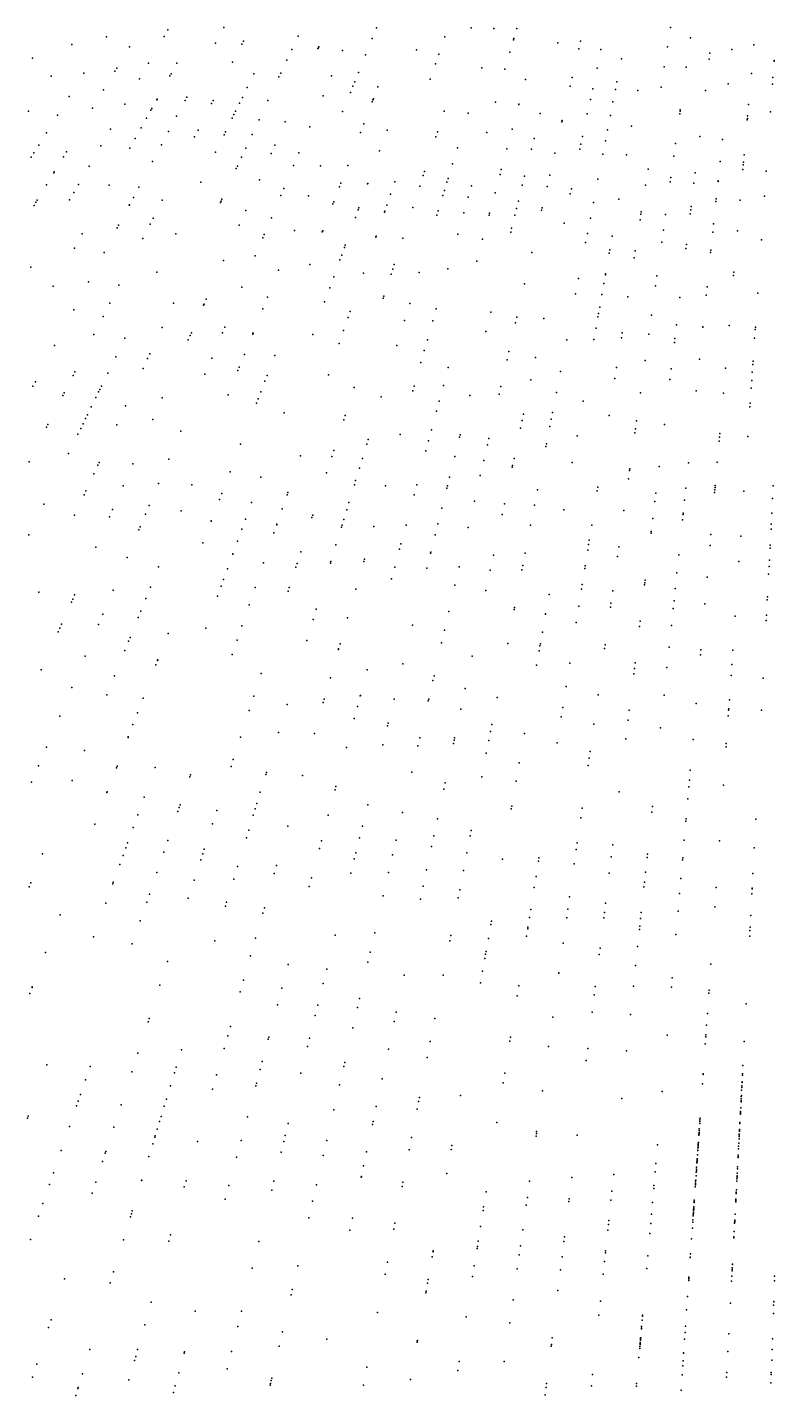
# Model space of a CAD drawing. Header units: metres. Extents: x -4327 to 4266, y -3886 to 3992.
# Drawn here: x -297.5 to -30.5, y -916.6 to -427.5 of the extents above; entities that cross this region are included whole.
import ezdxf

# ---------------------------------------------------------------- set-up
doc = ezdxf.new("R2010")
doc.units = ezdxf.units.M

msp = doc.modelspace()

# ---------------------------------------------------------------- linework, layer by layer
for p in [(-247.3, -428.33, 2482.97), (-227.34, -427.57, 2480.42), (-172.78, -427.65, 2484.81), (-138.96, -427.69, 2490.73), (-130.83, -427.92, 2478.43), (-122.69, -427.88, 2480.88), (-67.71, -427.5, 2490.42), (-281.61, -433.65, 2462.3), (-269.24, -430.87, 2473.1), (-261.07, -434.5, 2460.58), (-248.68, -430.72, 2482.67), (-230.34, -433.2, 2491.4), (-220.87, -433.49, 2484.82), (-220.31, -432.38, 2471.31), (-200.79, -430.59, 2483.97), (-193.7, -435.06, 2489.86), (-193.64, -434.93, 2489.13), (-193.43, -434.46, 2486.43), (-174.31, -431.43, 2476.67), (-148.37, -430.89, 2485.31), (-123.87, -431.98, 2489.01), (-123.71, -431.44, 2478.18), (-107.98, -433.07, 2495.4), (-100.47, -435.18, 2489.25), (-99.84, -432.45, 2497.12), (-68.81, -434.44, 2459.22), (-60.6, -431.2, 2481.33), (-37.95, -433.78, 2481.33), (-295.74, -438.46, 2484.84), (-224.18, -439.98, 2471.91), (-204.81, -439.21, 2489.52), (-203.06, -435.46, 2482.68), (-184.98, -435.78, 2475.13), (-176.7, -437.35, 2480.8), (-158.51, -435.51, 2489.22), (-150.52, -437.14, 2490.7), (-125.14, -436.42, 2483.59), (-92.56, -435.45, 2496.87), (-85.28, -438.75, 2483.35), (-53.88, -438.86, 2495.63), (-53.62, -436.69, 2483.33), (-45.77, -435.43, 2487.01), (-30.74, -439.63, 2495.38), (-30.72, -439.33, 2493.66), (-288.98, -444.99, 2479.62), (-277.33, -443.83, 2485.5), (-266.3, -443.2, 2468.94), (-265.61, -442.05, 2469.22), (-254.2, -440.28, 2461.04), (-246.56, -444.81, 2475.55), (-246.18, -444.12, 2478.52), (-244.07, -440.31, 2477.88), (-216.61, -444.11, 2466.49), (-206.98, -443.87, 2479.85), (-188.81, -444.82, 2482.4), (-179.25, -443.66, 2479.75), (-151.7, -440.56, 2487.49), (-135.12, -441.96, 2497.35), (-126.88, -442.47, 2472.26), (-93.96, -442.06, 2479.91), (-69.94, -441.56, 2491.71), (-62.07, -441.67, 2485.81), (-38.84, -443.96, 2483.84), (-270.32, -449.89, 2485.95), (-257.42, -445.87, 2478.59), (-218.97, -448.96, 2479.43), (-207.62, -445.23, 2487.45), (-181.21, -448.5, 2477.72), (-180.57, -446.92, 2483.4), (-172.27, -448.79, 2483.91), (-153.57, -446, 2488.18), (-119.53, -446.09, 2488), (-103.54, -448.49, 2487.27), (-102.83, -445.41, 2462.68), (-95.53, -449.44, 2467.84), (-87.42, -449.74, 2490.97), (-86.88, -446.94, 2490.73), (-71.09, -448.82, 2478.18), (-47.06, -447.72, 2493.44), (-31.32, -447.86, 2494.42), (-31.15, -445.46, 2496.63), (-282.56, -452.19, 2491.84), (-251.32, -453.39, 2475.3), (-251.2, -453.17, 2487.61), (-241.18, -453.59, 2473.21), (-240.59, -452.49, 2473.98), (-231.71, -454.75, 2477.47), (-231.16, -453.69, 2478.49), (-221.71, -454.58, 2489.39), (-220.71, -452.52, 2478.12), (-211.56, -453.7, 2484.82), (-191.86, -451.98, 2486.23), (-182.11, -450.73, 2482.86), (-174.34, -454.18, 2456.29), (-174.03, -453.35, 2465.89), (-173.9, -453.03, 2485.57), (-130.24, -454.19, 2484.98), (-96.35, -453.28, 2488.98), (-88.27, -454.13, 2484.8), (-79.35, -450.04, 2484.57), (-55.27, -450.12, 2465.64), (-297.09, -457.48, 2502.49), (-286.71, -458.83, 2488.62), (-274.21, -456.37, 2501.47), (-262.67, -454.96, 2474.86), (-253.37, -457.09, 2488.72), (-253.07, -456.55, 2485.78), (-244.21, -459.29, 2483.87), (-223.72, -458.68, 2477.23), (-223.1, -457.43, 2484.15), (-184.88, -457.6, 2491.84), (-148.64, -457.46, 2485.38), (-140.07, -458.14, 2482.7), (-121.92, -455.02, 2462.85), (-121.92, -455.03, 2492.37), (-121.9, -454.95, 2484.5), (-114.26, -458.27, 2484), (-97.45, -458.47, 2479.84), (-89.22, -458.98, 2488.71), (-64.43, -458.46, 2456.76), (-64.3, -457.51, 2488.98), (-64.22, -456.93, 2493.41), (-40.16, -459.08, 2497.85), (-39.82, -455.09, 2468.59), (-32, -457.68, 2456.78), (-267.86, -463.94, 2490.28), (-256.88, -463.43, 2489.49), (-254.97, -459.97, 2484.19), (-247.07, -464.67, 2485.9), (-236.54, -464.23, 2494.67), (-224.36, -460, 2484.33), (-214.74, -460.51, 2452.93), (-205.39, -461.32, 2478.58), (-196.54, -463.01, 2489.7), (-177.33, -461.96, 2477.06), (-168.98, -464.26, 2480.27), (-124.3, -463.9, 2488.84), (-106.51, -461.33, 2497.52), (-106.39, -460.84, 2487.44), (-90.22, -464.13, 2486.7), (-81.6, -462.78, 2486.23), (-40.29, -460.51, 2482.83), (-40.26, -460.13, 2465.86), (-290.67, -465.16, 2496.71), (-258.98, -467.22, 2503.13), (-249.64, -469.5, 2491.64), (-237.77, -466.66, 2494.1), (-227.25, -465.92, 2475.3), (-226.71, -464.82, 2482.96), (-217.22, -465.82, 2474.43), (-178.51, -465.03, 2479.46), (-151.61, -466.6, 2470), (-151.02, -464.81, 2496.1), (-133.35, -465.04, 2492.48), (-116.48, -467.19, 2495.22), (-99.75, -469.3, 2486.38), (-99.17, -466.56, 2493.79), (-90.98, -468.03, 2485.43), (-65.91, -468.96, 2490.63), (-57.29, -466.56, 2479.59), (-49.15, -467.62, 2451.06), (-296.11, -473.88, 2485.2), (-295.2, -472.41, 2496.61), (-293.44, -469.6, 2488.13), (-284.66, -473.76, 2477.09), (-283.58, -471.95, 2486.78), (-271.25, -469.81, 2501.86), (-260.89, -470.66, 2501.52), (-230.25, -472.08, 2481.01), (-221, -473.94, 2483.54), (-219.48, -470.67, 2473.06), (-210.39, -472.55, 2483.45), (-209.07, -469.59, 2474.68), (-200.5, -472.34, 2463.63), (-171.65, -471.6, 2484.06), (-143.86, -470.54, 2491.38), (-126.18, -470.91, 2489.97), (-117.43, -470.99, 2479.18), (-109.08, -472.46, 2469.34), (-100.13, -471.09, 2459.79), (-91.9, -472.81, 2452.91), (-83.42, -473.07, 2460.55), (-66.55, -473.54, 2470.9), (-41.39, -473.06, 2497.51), (-287.91, -479.17, 2492.58), (-275.49, -477.15, 2475.68), (-252.78, -475.41, 2476.65), (-222.88, -477.96, 2477.75), (-222.5, -477.16, 2480.24), (-202.43, -476.91, 2467.19), (-192.74, -477.05, 2470.24), (-183.05, -476.86, 2479.43), (-155.64, -479.02, 2479.1), (-145.61, -476.26, 2478.97), (-128.17, -478.35, 2458.11), (-75.73, -478.15, 2472.55), (-49.97, -475.41, 2477.3), (-41.85, -478.29, 2488.1), (-41.7, -476.62, 2494.02), (-41.62, -475.72, 2481.98), (-33.49, -478.9, 2487.85), (-290.71, -483.83, 2478.8), (-288.08, -479.45, 2494.05), (-279.23, -483.65, 2490.14), (-268.24, -483.92, 2473.37), (-235.51, -482.87, 2497.37), (-214.61, -482.01, 2478.97), (-185.47, -483.17, 2478.03), (-175.96, -483.45, 2463.35), (-175.93, -483.36, 2476.39), (-166.2, -482.67, 2477.96), (-166.19, -482.66, 2457.54), (-156.12, -480.48, 2493.59), (-147.61, -482.82, 2478.09), (-147.22, -481.52, 2478.37), (-138.82, -484.12, 2478.86), (-128.64, -480.08, 2480.96), (-120.67, -483.96, 2475.76), (-119.86, -480.72, 2494.27), (-110.89, -480.32, 2481.77), (-93.64, -481.76, 2485), (-76.64, -483.87, 2480.59), (-67.84, -482.68, 2460.94), (-67.62, -481.16, 2481.63), (-59.33, -483.22, 2486.54), (-58.88, -479.5, 2474.53), (-50.73, -482.64, 2457.29), (-50.69, -482.33, 2469.83), (-280.88, -486.51, 2485.81), (-259.66, -488.36, 2511.06), (-257.67, -484.6, 2491.77), (-227.98, -488.9, 2494.34), (-206.95, -487.55, 2475.22), (-205.92, -485.11, 2482.68), (-197.07, -487.76, 2484.93), (-185.99, -484.53, 2491.77), (-167.73, -487.13, 2480.31), (-157.35, -484.26, 2478.49), (-149.09, -487.66, 2489.05), (-148.53, -485.81, 2465.97), (-140, -488.24, 2465.48), (-130.4, -486.65, 2486.73), (-111.83, -484.37, 2481.45), (-103.53, -487.06, 2485.61), (-103.13, -485.21, 2483.19), (-86.21, -488.9, 2485.15), (-51.37, -488.76, 2495.57), (-34.12, -487.89, 2455.26), (-295.11, -491.15, 2491.2), (-294.44, -490.03, 2491.76), (-293.97, -489.25, 2494.02), (-282.43, -489.19, 2486.91), (-261.13, -491.12, 2480.14), (-261.04, -490.94, 2498.38), (-249.33, -489.33, 2480.43), (-228.55, -490.13, 2494.04), (-228.33, -489.66, 2498.25), (-219.47, -492.94, 2468.97), (-188.32, -490.59, 2475.59), (-188.06, -489.91, 2478.81), (-179.32, -492.68, 2476.61), (-179.07, -492, 2479.83), (-169.93, -493.52, 2478.89), (-169.82, -493.18, 2477.18), (-169.1, -491.11, 2480.2), (-159.81, -491.85, 2462.79), (-150.77, -493.14, 2489.4), (-150.75, -493.09, 2489.16), (-141.6, -493.81, 2486.74), (-132.36, -493.96, 2475.48), (-122.72, -492.21, 2476.07), (-122.08, -489.64, 2476.87), (-113.78, -492.83, 2455.19), (-113.58, -491.96, 2492.12), (-95.27, -490.13, 2485.34), (-78.15, -493.42, 2479.68), (-60.5, -492.72, 2478.02), (-60.35, -491.54, 2486.16), (-51.47, -489.75, 2472.18), (-42.8, -489.24, 2493.85), (-264.92, -498.25, 2497.03), (-253.68, -497.88, 2485.2), (-252.55, -495.65, 2480.39), (-221.82, -498.21, 2515.05), (-210.35, -495.54, 2495.85), (-180.32, -495.42, 2477.02), (-151.24, -494.69, 2476.81), (-132.54, -494.65, 2485.8), (-123.32, -494.6, 2481.18), (-105.75, -497.52, 2482.68), (-96.36, -495.75, 2478.83), (-78.61, -496.32, 2487.25), (-78.28, -494.27, 2490.98), (-69.48, -494.34, 2484.85), (-60.67, -494.15, 2492.26), (-52.32, -497.78, 2477.44), (-277.89, -501.33, 2510.9), (-265.43, -499.21, 2495.5), (-256.27, -502.96, 2485.2), (-244.49, -501.28, 2474.17), (-213.4, -502.73, 2485.96), (-212.89, -501.54, 2499.56), (-202.04, -500.07, 2507.14), (-192.15, -500.57, 2485.83), (-192, -500.18, 2490.52), (-173.03, -502.53, 2490.42), (-172.9, -502.13, 2488.46), (-163.38, -502.84, 2477.46), (-143.77, -501.39, 2477.18), (-134.84, -503.22, 2480.89), (-124.83, -500.66, 2477.33), (-124.49, -499.3, 2477.37), (-97.42, -501.21, 2451.39), (-88.53, -502.09, 2461.25), (-70.28, -500.05, 2485.47), (-52.63, -500.77, 2478.37), (-43.77, -500.26, 2478.64), (-35.2, -503.45, 2470.22), (-280.71, -506.41, 2467.99), (-270.1, -507.98, 2507.6), (-184.23, -506.17, 2497.32), (-183.92, -505.33, 2493.16), (-117.28, -508, 2489.49), (-98.05, -504.41, 2480.59), (-89.62, -508.25, 2477.82), (-89.4, -507.02, 2478.59), (-80.35, -507.33, 2486.5), (-70.86, -504.23, 2478.49), (-62.2, -506.54, 2463.7), (-62.02, -505.14, 2491.04), (-53.39, -507.99, 2479.43), (-53.3, -507.09, 2481.92), (-296.31, -513.22, 2477.35), (-227.46, -510.88, 2512.77), (-216.15, -509.22, 2485.69), (-196.64, -512.27, 2510.74), (-185.85, -510.61, 2499.36), (-185.22, -508.89, 2484.41), (-166.46, -512.32, 2464.82), (-136.94, -511.06, 2485.82), (-80.75, -509.84, 2478.31), (-275.65, -518.42, 2490.47), (-251.21, -515.07, 2504.01), (-207.81, -514.35, 2473.56), (-188.05, -516.66, 2509.22), (-177.44, -515.33, 2480.84), (-167.56, -515.69, 2474.54), (-166.97, -513.88, 2491.84), (-157.51, -515.19, 2484.51), (-147.33, -513.81, 2497.95), (-100.56, -517.32, 2476.04), (-90.98, -515.98, 2474.9), (-90.91, -515.57, 2479.59), (-72.57, -516.36, 2483.09), (-45.16, -516.16, 2474.08), (-45.05, -514.96, 2488.63), (-288.27, -520.05, 2497.7), (-264.79, -519.67, 2473.93), (-220.89, -520.4, 2482.7), (-189.5, -520.65, 2495.99), (-119.85, -519.14, 2489.88), (-101.62, -522.79, 2502.2), (-92.21, -522.95, 2488.22), (-91.52, -519.04, 2489.57), (-73.06, -519.87, 2473.14), (-54.99, -523.18, 2484.93), (-54.68, -520.28, 2484.52), (-36.54, -522.55, 2481.05), (-268.05, -526.08, 2492.26), (-245.31, -526.07, 2480.23), (-234.53, -526.77, 2482.15), (-234.37, -526.4, 2480.45), (-233.59, -524.65, 2490.65), (-213.35, -528.06, 2494.82), (-211.7, -523.98, 2475.56), (-191.3, -525.58, 2481.24), (-170.36, -524.3, 2496.35), (-170.13, -523.6, 2480.13), (-160.89, -526.26, 2498.36), (-151.45, -528.17, 2481.65), (-93.01, -527.51, 2483.39), (-82.97, -523.86, 2485.28), (-64.35, -524.11, 2487.57), (-280.97, -528.44, 2501.91), (-270.47, -530.82, 2490.48), (-182.92, -531.24, 2498.86), (-182.18, -529.08, 2501.43), (-162.75, -532.34, 2482.09), (-152.66, -532.39, 2482.21), (-131.97, -529.28, 2489.44), (-122.6, -531.04, 2487.24), (-112.99, -531.56, 2486.56), (-93.63, -530.98, 2493.11), (-93.41, -529.75, 2493.9), (-74.54, -530.35, 2496.19), (-273.77, -537.3, 2484.88), (-249.38, -534.8, 2478.73), (-239.36, -537.61, 2508.39), (-238.93, -536.65, 2491.69), (-227.79, -536.64, 2478.87), (-226.94, -534.63, 2494.01), (-217.02, -537.15, 2493.84), (-216.91, -536.86, 2474.15), (-216.87, -536.78, 2498.3), (-195.57, -537.32, 2492.25), (-184.52, -535.88, 2476.47), (-133.68, -536.18, 2495.81), (-123.09, -533.16, 2484.2), (-94.33, -535, 2492.23), (-84.99, -536.64, 2499.12), (-75.5, -537.23, 2488.81), (-65.54, -533.8, 2493.41), (-56.2, -534.66, 2499.08), (-56.18, -534.51, 2498.34), (-46.73, -534.09, 2485.59), (-37.44, -535.49, 2482.12), (-37.39, -534.71, 2485.1), (-287.8, -541.27, 2461.56), (-262.69, -538.6, 2469.33), (-240.07, -539.21, 2503.61), (-186.13, -540.55, 2504.32), (-165.47, -541.21, 2497.94), (-154.61, -539.19, 2494.72), (-104.8, -539.16, 2513.18), (-95.06, -539.12, 2491.82), (-85.29, -538.52, 2481.81), (-66.32, -540.13, 2489.98), (-66.14, -538.67, 2489.79), (-37.66, -538.56, 2483.24), (-265.97, -545.31, 2476.51), (-254.55, -545.88, 2481.96), (-253.79, -544.26, 2510.42), (-231.65, -545.74, 2490.4), (-219.95, -544.39, 2490.47), (-209.12, -544.77, 2475.14), (-156.94, -547.31, 2494.09), (-155.72, -543.06, 2480.99), (-126.14, -546.39, 2493.99), (-125.45, -543.36, 2499.29), (-115.94, -545.47, 2499.29), (-76.82, -546.57, 2492.88), (-57.41, -546.17, 2486.83), (-38.24, -546.88, 2482.44), (-281.21, -551.91, 2487.28), (-280.54, -550.6, 2487.13), (-268.77, -551.07, 2490.9), (-256.19, -549.41, 2498), (-234.08, -551.45, 2474.51), (-222.3, -550.22, 2504.91), (-221.82, -549.03, 2493.4), (-211.87, -551.95, 2489.51), (-189.98, -551.74, 2499.54), (-147.14, -549.13, 2477.87), (-107.02, -550.58, 2481.91), (-86.98, -549.14, 2472.77), (-67.48, -549.55, 2500.69), (-48.06, -549.33, 2503.49), (-38.51, -550.75, 2500.01), (-38.32, -548.07, 2481.41), (-295.54, -555.82, 2498.67), (-294.67, -554.19, 2497.08), (-271.67, -557.01, 2488.49), (-271.04, -555.72, 2500.18), (-212.67, -554.02, 2480.76), (-180.72, -556.19, 2486.66), (-159.85, -557.47, 2478.04), (-159.37, -555.8, 2495.13), (-148.86, -555.55, 2475.82), (-128.33, -555.85, 2480.24), (-117.65, -553.49, 2478.73), (-87.59, -553.05, 2496.73), (-67.94, -553.34, 2498.56), (-58.59, -557.41, 2492.77), (-38.92, -556.51, 2500.27), (-38.72, -553.69, 2500.39), (-284.88, -559.1, 2490.67), (-284.37, -558.11, 2491.98), (-273.04, -559.81, 2495.19), (-272.05, -557.79, 2497.81), (-249.32, -559.99, 2472.91), (-225.78, -558.82, 2501.42), (-215.66, -561.81, 2485.69), (-215.07, -560.27, 2484.8), (-214.1, -557.74, 2485.46), (-171.07, -559.54, 2475.8), (-150.35, -561.12, 2500.66), (-139.41, -559.16, 2486.85), (-128.97, -558.65, 2480.35), (-108.47, -558.03, 2490.19), (-98.94, -561.09, 2470.91), (-78.44, -558.14, 2487.7), (-48.84, -558.23, 2473.32), (-39.29, -561.85, 2498.56), (-276.71, -567.33, 2505.46), (-276.05, -566, 2505.32), (-274.67, -563.15, 2492.71), (-262.41, -562.75, 2504.94), (-205.74, -565.26, 2472.89), (-184, -566.3, 2471.28), (-151.32, -564.72, 2485.93), (-120.25, -565.72, 2477.39), (-109.85, -565.13, 2490.58), (-89.69, -566.28, 2505.23), (-39.38, -563.15, 2498.01), (-290.63, -570.38, 2500.61), (-290.17, -569.5, 2502.41), (-278.46, -570.92, 2492.59), (-277.63, -569.22, 2508.02), (-265.58, -569.54, 2505.9), (-252.73, -567.63, 2483.45), (-242.72, -571.82, 2500.23), (-184.49, -567.79, 2501.75), (-153.12, -571.43, 2497.13), (-121.33, -570.83, 2493.62), (-120.74, -568.05, 2487.61), (-110.84, -570.23, 2482.18), (-110.33, -567.57, 2495.13), (-80.24, -570.96, 2463.68), (-79.85, -568.16, 2482.05), (-69.91, -569.41, 2481.81), (-279.45, -572.97, 2507.23), (-221.31, -576.54, 2491.35), (-176.27, -576.54, 2472.56), (-175.73, -574.78, 2500.53), (-164.32, -573.04, 2510.19), (-154.15, -575.29, 2501.83), (-143.12, -574.02, 2485.05), (-142.9, -573.14, 2499.4), (-133.14, -576.68, 2516.59), (-132.64, -574.51, 2519.43), (-112.05, -576.42, 2478.64), (-101.12, -573.47, 2482.11), (-80.45, -572.41, 2488.24), (-50.34, -575.43, 2492.7), (-50.22, -574.01, 2468.13), (-50.1, -572.68, 2474.61), (-40.12, -573.73, 2469.67), (-282.8, -579.83, 2502.95), (-246.97, -581.83, 2508.85), (-199.95, -580.71, 2466.17), (-188.74, -580.87, 2498.94), (-188.06, -578.77, 2484.04), (-177.83, -581.64, 2471), (-155.1, -578.83, 2469.33), (-144.84, -580.91, 2496.72), (-123.63, -581.63, 2503.86), (-112.21, -577.3, 2476.38), (-296.93, -582.76, 2481.5), (-272.35, -584.05, 2494.61), (-271.88, -583.05, 2501.6), (-259.82, -583.56, 2506.64), (-225.08, -586.37, 2498.77), (-190.66, -586.79, 2483.25), (-178.89, -585.11, 2468.3), (-134.45, -582.35, 2474.6), (-124.27, -584.67, 2474.84), (-124.15, -584.08, 2502.24), (-102.81, -583.04, 2474.92), (-82.35, -585.95, 2497.62), (-82.26, -585.34, 2501.1), (-71.77, -584.49, 2503.94), (-61.29, -583.13, 2474.99), (-51, -582.93, 2488.12), (-273.75, -587.06, 2490.65), (-263.29, -591.37, 2494.63), (-250.66, -590.52, 2494.58), (-238.79, -591.01, 2501.31), (-214.13, -588.33, 2502.37), (-180.69, -590.99, 2498.97), (-180.22, -589.47, 2475.15), (-169.57, -591.37, 2470.3), (-158.37, -591.05, 2480.13), (-147.44, -591.35, 2470.18), (-146.67, -588.27, 2468.9), (-135.69, -587.72, 2473.77), (-82.77, -588.95, 2462.45), (-51.73, -591.23, 2505.16), (-31, -591.44, 2481.81), (-277.28, -594.63, 2500.35), (-276.58, -593.13, 2505.18), (-228.88, -596.25, 2494.8), (-228.07, -594.15, 2508.79), (-204.74, -594.6, 2478.98), (-204.44, -593.73, 2481.02), (-159.32, -594.58, 2494.94), (-147.65, -592.19, 2467.9), (-115.24, -592.86, 2494.68), (-93.95, -593.15, 2480.59), (-93.74, -591.87, 2469.33), (-72.94, -594.03, 2478), (-62.69, -596.5, 2477.43), (-62.24, -592.21, 2489.27), (-51.95, -593.81, 2479.87), (-51.87, -592.88, 2506.05), (-51.79, -591.94, 2496), (-41.49, -593.27, 2498.19), (-31.23, -595.97, 2470.95), (-291.66, -597.99, 2480.32), (-267.07, -599.84, 2502.29), (-255.34, -601.55, 2501.55), (-254.01, -598.4, 2499.6), (-242.55, -600.34, 2506.47), (-217.42, -597.35, 2505.88), (-206.48, -599.66, 2500.06), (-183.42, -599.96, 2490.19), (-182.63, -597.36, 2502.46), (-149.44, -599.39, 2480.49), (-137.79, -596.85, 2500.31), (-127.07, -597.8, 2471.3), (-116.29, -598.25, 2487.68), (-105.79, -599.97, 2492.63), (-84.35, -600.18, 2479.76), (-73.3, -596.95, 2478.32), (-63.23, -601.59, 2492.65), (-63.19, -601.22, 2473.44), (-31.5, -601.12, 2468.67), (-280.64, -601.84, 2519.46), (-268.22, -602.43, 2490.94), (-257.25, -606.04, 2497.94), (-231.85, -603.99, 2493.18), (-231.84, -603.96, 2504.29), (-219.58, -603.28, 2490.84), (-208.43, -605.34, 2506.53), (-208.33, -605.04, 2505.32), (-195.84, -602.75, 2504.04), (-195.55, -601.83, 2488.81), (-185.31, -606.13, 2504.29), (-185.1, -605.44, 2490.02), (-184.5, -603.46, 2504.73), (-173.73, -605.88, 2501.82), (-162.23, -605.45, 2505.28), (-150.84, -604.98, 2486.26), (-139.98, -606.31, 2487.09), (-127.89, -601.68, 2487.32), (-117.69, -605.48, 2500.03), (-95.89, -605.41, 2478.58), (-74.05, -603.12, 2474.48), (-63.43, -603.53, 2494.75), (-31.71, -605.14, 2491.11), (-296.97, -608.89, 2498.28), (-257.7, -607.1, 2502.29), (-222.47, -611.23, 2501.05), (-220.88, -606.85, 2499.93), (-209.41, -608.16, 2506.8), (-151.82, -608.93, 2502.51), (-96.75, -610.82, 2512.51), (-74.69, -608.27, 2478.1), (-74.61, -607.68, 2499.1), (-53.26, -608.74, 2500.16), (-42.61, -609.36, 2481.68), (-31.8, -606.85, 2504.07), (-273.09, -613.37, 2497.58), (-234.84, -611.78, 2502.89), (-224.13, -615.79, 2502.89), (-224.08, -615.67, 2502.4), (-199.83, -615.02, 2503.32), (-187.25, -612.48, 2501.82), (-164.51, -613.98, 2499.96), (-164.03, -612.18, 2498.37), (-153.46, -615.48, 2506.22), (-153.35, -615.06, 2504.53), (-130.98, -616.23, 2500.61), (-119.63, -615.44, 2511.68), (-97.32, -614.43, 2497.95), (-96.98, -612.33, 2501.06), (-86.18, -613.21, 2498.15), (-64.76, -616.1, 2505.04), (-53.61, -612.72, 2475.49), (-32.16, -613.65, 2478.98), (-32.11, -612.62, 2486.44), (-261.91, -617.02, 2498.91), (-250.64, -620.36, 2494.32), (-226.05, -621.06, 2496.5), (-213.12, -618.95, 2500.23), (-201.61, -620.49, 2497.44), (-201.18, -619.17, 2492.12), (-189.25, -619, 2483.28), (-189.07, -618.42, 2503.32), (-177.32, -618.39, 2495.93), (-177.1, -617.63, 2504.13), (-166.26, -620.5, 2503.65), (-154.78, -620.78, 2504.83), (-143.21, -620.3, 2503.83), (-120.5, -619.89, 2512.35), (-98.35, -620.95, 2501.2), (-98.19, -619.96, 2514.59), (-86.67, -616.69, 2500.62), (-43.25, -618.49, 2483.79), (-32.5, -620.18, 2487.91), (-32.39, -617.95, 2490.53), (-227.44, -624.88, 2517.4), (-167.36, -624.59, 2514.44), (-132.11, -621.55, 2522.19), (-120.8, -621.46, 2501.38), (-76.76, -625.16, 2505.8), (-65.42, -622.47, 2501.64), (-54.6, -624.03, 2509.5), (-32.65, -622.95, 2487.48), (-293.48, -629.37, 2480.37), (-280.63, -630.3, 2485.26), (-266.85, -628.65, 2491.6), (-253.58, -627.62, 2490.91), (-229.59, -630.8, 2491.66), (-228.33, -627.32, 2499.64), (-216.15, -627.75, 2518.97), (-204.39, -629.05, 2498.43), (-203.97, -627.76, 2498.79), (-180.19, -628.39, 2507.95), (-144.74, -626.95, 2502.09), (-133.66, -628.84, 2505.59), (-111.13, -630.26, 2477.42), (-99.52, -628.33, 2513.49), (-99.25, -626.64, 2501.03), (-88.38, -628.87, 2509.13), (-76.96, -626.75, 2506.43), (-76.88, -626.11, 2498.09), (-66.01, -628.04, 2512.35), (-281.81, -632.96, 2485.22), (-281.33, -631.87, 2496.71), (-255.2, -631.64, 2512.27), (-218.27, -633.91, 2493.96), (-194.28, -635.46, 2510.03), (-123.55, -635.59, 2506.47), (-123.41, -634.9, 2498.13), (-100.47, -634.36, 2497.49), (-89.21, -634.79, 2498.32), (-89.01, -633.37, 2509.79), (-66.77, -635.23, 2495.04), (-66.47, -632.45, 2506.85), (-55.43, -633.52, 2484.14), (-33.13, -632.18, 2512.73), (-33.07, -631.08, 2508.37), (-270.5, -637.26, 2493.69), (-257.98, -638.52, 2507.14), (-257.98, -638.52, 2485.87), (-257.04, -636.19, 2487.35), (-195.41, -639.16, 2491.66), (-183.12, -638.62, 2493), (-146.91, -636.32, 2499.86), (-112.36, -637.25, 2493.66), (-112.35, -637.15, 2498.85), (-101.41, -640.29, 2498.26), (-78.56, -639.81, 2495.33), (-44.61, -637.98, 2503.87), (-33.52, -639.58, 2513.18), (-33.41, -637.59, 2511.1), (-286.54, -643.59, 2511.05), (-285.98, -642.31, 2490.4), (-285.34, -640.89, 2490.06), (-272.1, -641.02, 2487.36), (-260.84, -645.6, 2492.31), (-247.26, -644.14, 2480.06), (-233.78, -642.31, 2493.77), (-220.87, -641.46, 2496.46), (-159.88, -641.25, 2479.95), (-148.46, -643.04, 2492.87), (-113.5, -643.67, 2496.36), (-78.79, -641.73, 2502.84), (-67.41, -641.37, 2490.87), (-262.72, -650.26, 2484.15), (-261.37, -646.93, 2492.17), (-222.61, -646.52, 2489.3), (-197.7, -646.66, 2493.69), (-186.34, -649.85, 2471.72), (-186.3, -649.71, 2497.92), (-185.78, -647.89, 2490.92), (-149.49, -647.52, 2493.72), (-125.9, -647.72, 2503.5), (-114.67, -650.32, 2505.44), (-114.37, -648.6, 2504.35), (-114.23, -647.82, 2506.88), (-91.29, -649.55, 2494.19), (-91.1, -648.2, 2505.66), (-68.22, -649.06, 2503.84), (-56.87, -650.03, 2503.36), (-45.46, -650.09, 2477.99), (-276.88, -652.28, 2494.3), (-251.58, -655.38, 2481.36), (-250.97, -653.8, 2480.54), (-250.9, -653.61, 2490.2), (-224.37, -651.63, 2492.99), (-163.31, -655, 2505.66), (-138.64, -652.24, 2491.3), (-103.7, -654.74, 2503.99), (-80.38, -654.61, 2513.41), (-57.03, -651.83, 2477.04), (-45.82, -655.32, 2492.38), (-292.61, -657.21, 2506.29), (-266.39, -659.34, 2492.8), (-213.94, -658.43, 2488.49), (-189.27, -660.05, 2494.47), (-176.1, -657.21, 2487.63), (-152.22, -659.32, 2495.38), (-115.57, -655.45, 2503.02), (-80.86, -658.57, 2489.86), (-80.63, -656.66, 2504.59), (-68.98, -656.3, 2503.74), (-46.1, -659.19, 2490.58), (-34.6, -660.18, 2502.66), (-281.62, -663.46, 2500.7), (-152.6, -660.99, 2512.53), (-141.11, -663.85, 2497.43), (-105.03, -663.14, 2492.14), (-269.13, -666.13, 2502.93), (-256.14, -667.28, 2500.35), (-216.6, -666.62, 2487.9), (-204.69, -669.51, 2495.4), (-191.78, -668.82, 2485.19), (-191.44, -667.64, 2491.24), (-178.57, -666.44, 2485.26), (-178.55, -666.36, 2490.21), (-166.47, -667.67, 2489.14), (-154.28, -668.28, 2491.58), (-154.13, -667.63, 2489.17), (-129.65, -667.01, 2489.69), (-93.62, -666.15, 2513.28), (-70.03, -666.25, 2486.59), (-58.55, -669.25, 2499.03), (-46.7, -667.9, 2490.58), (-285.98, -673.73, 2488.34), (-258.18, -672.59, 2509.9), (-218.25, -671.72, 2486.12), (-180.76, -674.62, 2489.38), (-179.59, -670.24, 2483.64), (-142.67, -671.22, 2487.59), (-106.74, -673.93, 2500.06), (-106.21, -670.6, 2509.27), (-82.46, -671.62, 2495.38), (-47.1, -673.58, 2490.07), (-47.1, -673.6, 2500.95), (-46.96, -671.59, 2498.9), (-46.93, -671.07, 2496.97), (-35.19, -671.53, 2506.88), (-259.78, -676.76, 2515.12), (-207.77, -679.6, 2496.32), (-168.85, -677.21, 2487.7), (-168.6, -676.22, 2489.28), (-132.02, -679.2, 2487.05), (-131.55, -676.74, 2499.15), (-119.88, -679.87, 2486.7), (-95.09, -676.59, 2487.37), (-82.9, -675.18, 2524.97), (-71.25, -677.87, 2497.41), (-290.67, -684.77, 2493.91), (-261.53, -681.32, 2516.57), (-261.48, -681.18, 2485.62), (-221.34, -681.23, 2490.28), (-194.98, -679.98, 2495.17), (-170.52, -683.93, 2491.46), (-157.99, -684.33, 2503.34), (-157.32, -681.44, 2487.56), (-145.28, -683.48, 2490.59), (-145.02, -682.29, 2491.45), (-144.86, -681.5, 2483.36), (-132.65, -682.44, 2493.65), (-108.21, -683.22, 2507.59), (-83.72, -681.81, 2479.61), (-59.67, -682.02, 2492.43), (-47.88, -684.65, 2493.26), (-47.8, -683.56, 2494.6), (-277.15, -685.97, 2485.21), (-223.93, -689.17, 2498.8), (-183.54, -684.99, 2501.42), (-133.53, -686.98, 2494.44), (-96.79, -688.73, 2489.42), (-96.46, -686.32, 2485.95), (-293.52, -691.49, 2473.96), (-265.72, -692.23, 2480.81), (-265.49, -691.63, 2493.52), (-251.89, -692.07, 2488.82), (-224.74, -691.69, 2487.62), (-212.13, -693.84, 2491.77), (-160.16, -693.73, 2485.54), (-121.74, -690.41, 2493.57), (-97.16, -691.34, 2493.62), (-60.64, -693.07, 2479.75), (-296.01, -697.36, 2480.38), (-281.49, -696.72, 2494.27), (-239.45, -695.42, 2485.46), (-239.2, -694.68, 2482.82), (-212.37, -694.63, 2525.36), (-199.27, -694.95, 2503.19), (-187.26, -698.87, 2494.96), (-148.28, -697.6, 2500.01), (-135.18, -695.46, 2499.01), (-122.89, -696.96, 2485.98), (-61.16, -699.05, 2501.18), (-60.95, -696.64, 2487.32), (-48.84, -698.4, 2495.4), (-269.11, -701.07, 2477.96), (-269, -700.78, 2491.64), (-255.76, -702.68, 2496.93), (-214.3, -700.95, 2491.94), (-187.59, -700.09, 2525.04), (-148.75, -699.81, 2507.95), (-86.05, -700.83, 2495.79), (-61.53, -703.24, 2510.9), (-258.07, -709.04, 2484.97), (-243.73, -707.85, 2494.85), (-243.24, -706.43, 2499.73), (-242.92, -705.48, 2496.38), (-229.87, -707.47, 2508.79), (-216.79, -709.08, 2495.68), (-216.11, -706.88, 2497.93), (-215.53, -704.98, 2491.21), (-190.02, -709.16, 2496.02), (-175.88, -705.41, 2486.66), (-163.5, -708.21, 2491.13), (-124.64, -706.85, 2500.53), (-124.46, -705.85, 2486.77), (-99.3, -706.58, 2511.61), (-74.43, -708.11, 2495.93), (-74.2, -706, 2488.48), (-273.46, -712.4, 2488.64), (-259.7, -713.53, 2495.8), (-231.41, -712.2, 2505.48), (-204.48, -713.1, 2486.97), (-177.79, -713.09, 2483.54), (-151.01, -710.44, 2504.56), (-99.8, -710.11, 2518.92), (-62.22, -711.21, 2497.46), (-62.16, -710.46, 2494.82), (-37.24, -710.61, 2489.29), (-247.3, -718.2, 2516.36), (-219.28, -717.23, 2499.4), (-218.44, -714.49, 2494.78), (-192.46, -718.29, 2488), (-178.81, -717.18, 2507.84), (-165.79, -718.1, 2485.54), (-152.31, -716.57, 2526.17), (-139.27, -716.49, 2491.54), (-138.9, -714.56, 2515.28), (-62.82, -718.05, 2516.3), (-50.23, -718.34, 2508.7), (-292.08, -722.93, 2494.22), (-263.35, -723.55, 2491.74), (-262.34, -720.77, 2482.19), (-261.71, -719.04, 2505.25), (-248.72, -722.34, 2506.14), (-234.88, -722.89, 2518.03), (-234.37, -721.31, 2478.3), (-193.2, -721.04, 2507.5), (-180.17, -722.61, 2511.66), (-167, -723.34, 2508.71), (-153.12, -720.36, 2498.73), (-140.46, -722.62, 2502.73), (-101.38, -721.35, 2527.37), (-101.06, -719.06, 2509.04), (-88.37, -719.72, 2521.04), (-76, -723.09, 2507.2), (-37.78, -720.79, 2488.96), (-264.53, -726.8, 2512.65), (-235.6, -725.09, 2496.16), (-222.41, -727.48, 2505.3), (-208.49, -727.08, 2495.91), (-180.71, -724.77, 2514.13), (-154.89, -728.71, 2492.55), (-127.81, -724.84, 2512.41), (-114.92, -725.59, 2487.54), (-114.73, -724.39, 2503.53), (-102.1, -726.49, 2489.14), (-88.9, -724.06, 2485.14), (-76.12, -724.24, 2521.45), (-63.44, -725.12, 2494.73), (-63.37, -724.35, 2492.09), (-296.3, -733.36, 2496.71), (-267.01, -733.62, 2487.88), (-266.84, -733.13, 2515.02), (-251.25, -729.67, 2473.41), (-237.96, -732.37, 2501.66), (-223.8, -732.01, 2501.25), (-209.32, -730, 2501), (-196.01, -731.54, 2508.94), (-181.98, -729.88, 2511.78), (-168.44, -729.58, 2490.37), (-141.69, -728.91, 2494.32), (-115.78, -730.99, 2501.04), (-89.61, -729.8, 2484.74), (-77.05, -733.1, 2506.09), (-76.67, -729.5, 2498.81), (-64.03, -731.81, 2517.77), (-38.25, -729.93, 2484.98), (-296.88, -734.8, 2478.11), (-253.89, -737.36, 2518.79), (-196.86, -734.68, 2514.74), (-170.36, -737.91, 2499.02), (-156.13, -734.53, 2507.47), (-143.04, -735.86, 2488.28), (-116.41, -734.96, 2484.72), (-103.77, -738.37, 2499.66), (-77.23, -734.79, 2491.77), (-64.49, -737.16, 2531.05), (-51.39, -734.96, 2520.01), (-38.64, -737.21, 2504.73), (-38.54, -735.41, 2483.62), (-38.54, -735.48, 2483.86), (-38.53, -735.23, 2498.01), (-269.54, -740.56, 2487.65), (-254.88, -740.22, 2471.21), (-240.04, -738.76, 2513.72), (-226.73, -741.6, 2504.7), (-226.33, -740.28, 2476.33), (-212.82, -742.21, 2508.35), (-157.11, -739.14, 2493.51), (-143.57, -738.62, 2512.5), (-117.65, -742.82, 2496.42), (-104.38, -742.7, 2499.4), (-90.93, -740.55, 2481.51), (-65.04, -743.43, 2501.82), (-51.88, -741.89, 2488.24), (-285.86, -744.7, 2475.66), (-257.19, -746.93, 2493.61), (-213.39, -744.19, 2476.56), (-131.93, -748.2, 2482.6), (-131.72, -747.02, 2483.49), (-118.1, -745.67, 2510.96), (-104.81, -745.79, 2485.14), (-91.57, -745.77, 2508.91), (-91.34, -743.91, 2497.72), (-78.42, -746.1, 2510.03), (-78.18, -743.88, 2537.82), (-39.05, -745.04, 2496.14), (-273.92, -752.58, 2499.58), (-215.96, -753.13, 2473.11), (-187.49, -751.98, 2498.3), (-173.42, -751.18, 2504.53), (-146.2, -752.15, 2498.92), (-132.81, -753.2, 2504.05), (-119.16, -752.34, 2479.38), (-118.75, -749.76, 2495.08), (-118.65, -749.11, 2537.58), (-78.83, -750.03, 2498.41), (-78.7, -748.8, 2489.38), (-65.77, -751.75, 2485.21), (-39.43, -752.42, 2510.89), (-39.33, -750.4, 2494.27), (-39.26, -749.19, 2495.16), (-260.02, -755.15, 2492.68), (-230.52, -754, 2498.29), (-175.01, -758.07, 2474.58), (-146.57, -754.02, 2505.13), (-133.64, -757.89, 2495.27), (-106.1, -754.91, 2515.53), (-92.9, -756.63, 2490.97), (-79.46, -756.05, 2488.99), (-291.06, -758.24, 2501.98), (-247.4, -761.43, 2475.51), (-217.77, -759.44, 2489.13), (-204.32, -762.52, 2477.78), (-175.84, -761.66, 2505.39), (-134.07, -760.33, 2484.04), (-133.79, -758.77, 2483.74), (-93.18, -758.92, 2493.66), (-80.19, -762.92, 2492.1), (-53.31, -762.42, 2517.02), (-190.52, -764.12, 2509.59), (-162.88, -766.29, 2482.31), (-148.96, -766.32, 2511.73), (-134.87, -764.9, 2503.8), (-107.6, -765.62, 2492.34), (-107.59, -765.53, 2477.7), (-67.13, -767.27, 2492.46), (-295.85, -770.72, 2501.28), (-295.75, -770.47, 2514.27), (-250.15, -769.87, 2484.45), (-221.44, -772.26, 2484.07), (-220.26, -768.13, 2484.67), (-206.59, -771.02, 2477.33), (-191.81, -769.31, 2474.58), (-135.61, -769.1, 2498.28), (-121.97, -770.12, 2489.5), (-94.59, -770.35, 2473.33), (-80.96, -770.28, 2487.19), (-67.42, -770.63, 2479.37), (-54.04, -772.74, 2478), (-53.96, -771.69, 2479.37), (-296.67, -772.84, 2508.17), (-208.17, -776.9, 2486.92), (-193.73, -777.02, 2471.5), (-178.84, -774.65, 2490.69), (-122.54, -773.68, 2472.64), (-94.96, -773.37, 2506.95), (-40.7, -776.58, 2497.22), (-254.01, -781.77, 2495.08), (-194.66, -780.76, 2483.39), (-179.6, -777.91, 2510.62), (-179.59, -777.88, 2473.09), (-165.7, -779.57, 2487.44), (-151.98, -781.85, 2476.57), (-109.82, -781.38, 2486.03), (-95.71, -779.51, 2512.36), (-82.02, -780.39, 2481.65), (-54.55, -780.05, 2496.66), (-254.4, -782.98, 2480.71), (-224.99, -784.62, 2495.92), (-181.27, -785.19, 2491.68), (-166.42, -782.92, 2479.51), (-54.84, -784.2, 2476.74), (-225.94, -787.95, 2501.89), (-211.46, -789.18, 2498.3), (-211.26, -788.43, 2495.92), (-197.41, -791.77, 2495.21), (-196.69, -788.86, 2481.46), (-153.58, -790.08, 2493.31), (-125.12, -789.97, 2500.97), (-124.88, -788.49, 2482.29), (-111.28, -791.81, 2481.61), (-68.92, -787.72, 2491.27), (-55.3, -790.84, 2497.71), (-55.12, -788.32, 2475.69), (-55.08, -787.67, 2487.7), (-41.41, -790.08, 2506.87), (-258.04, -794.17, 2488.9), (-242.46, -793.04, 2517.17), (-227.24, -792.49, 2488.75), (-213.6, -797.17, 2505.06), (-168.52, -792.82, 2492.26), (-154.69, -795.8, 2483.53), (-97.83, -796.78, 2524.43), (-97.32, -792.57, 2496.92), (-83.39, -793.36, 2485.1), (-290.59, -798.39, 2482.9), (-275.1, -798.95, 2478.15), (-260.21, -800.85, 2487.33), (-244.95, -801.19, 2519.88), (-244.35, -799.24, 2482.07), (-229.95, -801.94, 2518.42), (-214.37, -800.04, 2514.08), (-199.81, -801.39, 2493.26), (-184.46, -798.96, 2498.12), (-184.12, -797.5, 2484.4), (-126.92, -801.35, 2499.36), (-56.07, -801.82, 2513.35), (-56.06, -801.65, 2484.78), (-42.04, -802.09, -148.18), (-42.01, -801.6, -138.15), (-41.85, -798.61, -140.78), (-276.75, -803.75, 2488.57), (-246.38, -805.87, 2480.25), (-215.94, -805.9, 2477.8), (-215.67, -804.9, 2506.36), (-185.96, -805.47, 2490.91), (-170.77, -803.39, 2497.67), (-127.47, -804.81, 2491.64), (-56.3, -805.11, 2495.49), (-42.27, -806.5, -126.78), (-42.24, -805.93, -113.65), (-42.17, -804.66, -140.95), (-42.16, -804.49, -140.46), (-279.39, -811.41, 2494.51), (-278.54, -808.93, 2500.17), (-247.84, -810.65, 2477.23), (-231.42, -807.07, 2493.44), (-157.73, -811.47, 2490.91), (-157.45, -810, 2518.52), (-142.71, -809.36, 2494.61), (-113.5, -807.63, 2480.1), (-85.17, -810.38, 2491.64), (-70.68, -807.89, 2502.89), (-42.53, -811.61, -109.03), (-42.52, -811.31, -111.24), (-42.51, -811.22, -106.27), (-42.48, -810.51, -113.39), (-42.44, -809.75, -142.29), (-42.41, -809.29, -147.69), (-42.31, -807.39, -129.18), (-297.27, -816.76, 2473.75), (-279.95, -813.03, 2499.48), (-264.06, -812.69, 2506.07), (-248.62, -813.21, 48.52), (-188.03, -814.45, 2504.97), (-172.86, -813.26, 2496.18), (-158.26, -814.17, 2499.22), (-42.77, -816.02, -104.18), (-42.74, -815.6, -105.48), (-42.73, -815.32, -109.53), (-42.71, -815.02, -111.75), (-42.65, -813.73, -93.97), (-297.52, -817.43, 2506.33), (-282.48, -820.37, 2508.7), (-266.63, -820.62, 2499.25), (-251.11, -821.34, 2514.36), (-250.27, -818.59, 2492.62), (-249.75, -816.89, 77.79), (-218.89, -816.93, 2489.25), (-204.29, -819.38, 2489.95), (-174.24, -819.72, 2506.89), (-174, -818.61, 2508.05), (-129.72, -819.03, 2512.44), (-57.43, -821.28, 2494.4), (-57.29, -819.29, -137.67), (-57.24, -818.63, -137.1), (-57.21, -818.08, -138.84), (-57.16, -817.39, -142.87), (-43.05, -821.47, -77.62), (-43.05, -821.51, -74.46), (-42.94, -819.39, -92.81), (-42.92, -818.95, -150.37), (-252.72, -826.62, 2490.51), (-252, -824.26, 2492.16), (-251.85, -823.76, 43.5), (-236.78, -825.75, 2479.41), (-221.18, -825.47, 2484.11), (-205.88, -825.73, 2486.92), (-205.36, -823.66, 2498.48), (-190.58, -825.48, 2493.51), (-160.24, -824.37, 2521.32), (-115.78, -823.83, 2506.81), (-115.66, -822.94, 2494.99), (-115.55, -822.17, 2488.13), (-101.12, -823.54, 2500.17), (-57.79, -826.4, -100.57), (-57.77, -826.09, -105.12), (-57.59, -823.55, -126.84), (-57.57, -823.28, 2505.06), (-57.56, -823.18, -104.29), (-57.54, -822.87, -104.71), (-57.52, -822.54, -109.24), (-57.52, -822.58, -106.96), (-57.46, -821.79, -125.18), (-43.31, -826.36, -57.64), (-43.23, -824.79, -62.06), (-43.18, -823.85, -70.59), (-43.18, -823.99, -71.96), (-43.15, -823.32, -71), (-43.14, -823.16, -72.8), (-43.08, -822.05, -74.05), (-43.07, -821.88, -75.85), (-285.43, -828.95, 2503.95), (-269.67, -829.96, 2492.39), (-269.49, -829.39, 2508.22), (-254.12, -831.18, 111.29), (-252.73, -826.64, 81.57), (-222.77, -831.4, 2493.1), (-206.84, -829.58, 2498.51), (-191.81, -830.83, 2474.19), (-176.31, -829.47, 2504.85), (-161.1, -828.78, 2507.42), (-161.1, -828.81, 2471.77), (-146.11, -828.62, 2507.87), (-145.86, -827.21, 2503.6), (-72.35, -826.94, 2515.05), (-58.08, -830.59, -149.86), (-57.97, -829.01, -107.79), (-57.96, -828.83, -90.31), (-57.9, -828.07, -139.61), (-57.89, -827.92, -140.51), (-57.88, -827.77, -97.52), (-57.85, -827.22, -102.05), (-57.82, -826.81, -144.05), (-57.82, -826.86, -98.79), (-43.57, -831.28, -42.49), (-43.57, -831.38, -34.76), (-43.56, -831.15, -53.41), (-43.56, -831.25, -37.93), (-43.54, -830.7, -38.82), (-43.42, -828.42, -168.54), (-43.37, -827.49, -43.2), (-270.64, -832.94, 2492.62), (-177.38, -834.49, 2520.01), (-72.94, -833.68, 2494.36), (-58.49, -836.38, -37.29), (-58.44, -835.78, -67.09), (-58.43, -835.63, 2487.76), (-58.39, -834.99, -145), (-58.28, -833.43, -68.27), (-58.28, -833.43, -68.27), (-58.27, -833.26, -64.13), (-58.26, -833.16, -71.46), (-58.25, -833.05, -72.83), (-58.25, -833.08, -63.2), (-58.23, -832.69, -65.01), (-58.2, -832.32, -83.33), (-58.18, -832.04, -86.06), (-58.17, -831.94, -68.15), (-43.79, -835.57, -36.3), (-43.75, -834.89, -34.45), (-43.58, -831.56, -36.58), (-289.63, -841.14, 2510.01), (-288.19, -836.95, 2467.53), (-273.04, -840.33, 2497.3), (-256.73, -839.74, 2490.48), (-256.68, -839.56, 2503), (-240.81, -839.8, 2486.48), (-209.44, -840.02, 2516.5), (-178.24, -838.54, 2491.91), (-178.18, -838.29, 2469.25), (-163.35, -840.37, 2497.34), (-147.62, -837.17, 2511.01), (-118.05, -839.98, 2505.56), (-102.97, -838.64, 2509.32), (-88.03, -837.54, 2496.54), (-73.2, -836.63, 2494.15), (-58.83, -841.27, -33.83), (-58.82, -841.12, -31.06), (-58.8, -840.93, -46.25), (-58.79, -840.68, -29.66), (-58.74, -840.02, -33.78), (-58.71, -839.58, -32.38), (-58.61, -838.09, -52.07), (-58.51, -836.76, -60.72), (-44.02, -839.92, -17.2), (-43.98, -839.1, -1.6), (-43.95, -838.55, -8.93), (-43.95, -838.59, -2.98), (-43.94, -838.44, 2484.47), (-43.92, -838.1, -29.08), (-43.87, -837.12, -19.89), (-274.33, -844.29, 2509.08), (-241.45, -842.03, 2493.09), (-225.48, -841.49, 2505.62), (-210.22, -843.15, 2516.97), (-194.24, -841.32, 2509.88), (-163.65, -841.92, 2479.87), (-133.64, -843.75, 2505.36), (-118.87, -845.78, 2522.85), (-88.67, -843.59, 2505.56), (-73.71, -842.56, 2520.9), (-73.63, -841.55, 2513.33), (-58.88, -841.97, -28.32), (-58.88, -842.01, -26.94), (-44.25, -844.34, 2.54), (-44.25, -844.34, -2.54), (-44.24, -844.09, -2.07), (-44.22, -843.84, 0.23), (-44.18, -843.09, 0.23), (-44.18, -843.09, 2.53), (-291.98, -847.98, 2483), (-260.04, -850.55, 2500.8), (-226.79, -846.38, 2515.77), (-195.59, -847.17, 2491.92), (-134.71, -850.49, 2503.02), (-134.49, -849.16, 2490.27), (-119.25, -848.5, 2486.24), (-104.03, -847.22, 2476.79), (-103.91, -846.27, 2491.66), (-89, -846.75, 2488.11), (-74.16, -847.63, 2490.94), (-59.51, -851.07, 13.26), (-59.46, -850.33, -12.79), (-59.45, -850.13, -22.55), (-59.45, -850.15, -21.62), (-59.45, -850.17, -0.7), (-59.44, -850.06, -24.87), (-59.41, -849.6, 11.38), (-59.38, -849.16, -21.13), (-59.27, -847.53, 15.99), (-59.25, -847.28, -26.18), (-59.21, -846.7, -28.48), (-44.41, -847.36, 19.67), (-44.39, -847.01, 2478.65), (-44.37, -846.58, 3.01), (-44.37, -846.69, 15.96), (-44.35, -846.34, 0.69), (-293.53, -852.47, 2483.41), (-260.7, -852.7, 114.67), (-260.35, -851.58, 2486.61), (-196.96, -853.11, 2491.91), (-181.36, -853.23, 2504.44), (-166.18, -854.93, 2487.43), (-89.92, -855.49, 2487.2), (-89.76, -854.05, 2500.65), (-74.81, -855.04, 2517.19), (-74.52, -851.81, 2503.24), (-59.76, -854.58, 11.92), (-59.7, -853.79, 2505.6), (-59.6, -852.33, -12.35), (-59.6, -852.39, 7.22), (-59.57, -851.82, 12.81), (-59.57, -851.86, 10.48), (-59.53, -851.36, 23.05), (-59.52, -851.13, 8.61), (-44.8, -854.79, 36.67), (-44.8, -854.81, 36.2), (-44.8, -854.92, 2497.34), (-44.78, -854.5, 37.59), (-44.77, -854.23, 31.97), (-44.75, -853.92, 2476.8), (-44.64, -851.79, 2479.38), (-296.42, -860.85, 2499.33), (-246.35, -859.14, 2500.04), (-182.27, -857.51, 2490.72), (-166.61, -857.15, 2507.04), (-135.61, -856.19, 2488.86), (-120.49, -857.31, 2498.78), (-105.58, -859.85, 2474.22), (-90.12, -857.45, 2515.08), (-75.12, -858.66, 2523.35), (-60.17, -860.54, 13.88), (-59.91, -856.77, 15.23), (-45.08, -860.26, 2482.01), (-45.07, -859.92, 53.37), (-44.97, -858.01, 2510.81), (-263.23, -860.98, 2492.64), (-246.99, -861.36, 2476.63), (-214.8, -861.5, 2483.56), (-152.56, -865.2, 2487.41), (-152.5, -864.89, 2482.21), (-136.86, -864.09, 2503.01), (-136.73, -863.27, 2500.65), (-136.43, -861.38, 2517.2), (-121.3, -863.12, 2498.06), (-105.78, -861.5, 2487.68), (-90.97, -865.53, 2507.51), (-90.91, -864.91, 2475.16), (-200.92, -870.26, 2502.65), (-168.9, -868.9, 2484.53), (-152.87, -866.97, 2483.86), (-137.83, -870.21, 2468.74), (-121.75, -866.3, 2472.55), (-106.46, -867.06, 2503.73), (-91.3, -868.63, 2494.51), (-75.82, -866.63, 2502.08), (-60.65, -867.27, 48.65), (-60.64, -867.17, 2500.19), (-60.55, -865.91, 28.65), (-45.58, -869.81, 2505.15), (-45.57, -869.62, 2491.45), (-284.25, -874.85, 2478.83), (-266.72, -872.41, 151.38), (-217.19, -871.11, 2494.09), (-169.73, -873.19, 2509.78), (-154.31, -875.12, 2489.93), (-138.43, -874.01, 2501.07), (-122.46, -871.34, 2499.92), (-107.03, -871.71, 2477.97), (-91.78, -873.21, 2468.76), (-76.22, -871.16, 2471.61), (-61.22, -875.52, 48.64), (-61.18, -874.9, 46.2), (-61.15, -874.52, 43.79), (-61.14, -874.32, 47.61), (-45.8, -873.91, 2503.72), (-45.7, -872, 37.41), (-45.68, -871.54, 42.16), (-45.64, -870.92, 39.27), (-30.52, -873.9, 47.98), (-267.92, -876.32, 2511.28), (-202.87, -878.74, 2496.87), (-155.16, -879.93, 2499.34), (-155.04, -879.3, 2480.45), (-154.54, -876.47, 2480.95), (-107.93, -879.03, 2494.45), (-45.9, -875.73, 43.32), (-30.58, -875.58, 2484.82), (-253.24, -883.16, 2505.09), (-203.29, -880.56, 2493.53), (-124, -882.33, 2483.77), (-92.79, -882.83, 2487.34), (-61.62, -881.14, 2500.84), (-46.31, -883.59, 54.84), (-30.88, -884.3, 2509.58), (-30.84, -883.02, 58.64), (-30.84, -883.1, 2510.53), (-289.04, -889.56, 2474.9), (-237.52, -886.44, 2485.49), (-221, -886.4, 2507.79), (-172.39, -886.87, 2501.34), (-140.72, -888.46, 2477.77), (-93.32, -887.89, 2484.46), (-77.83, -889.63, 2489.42), (-77.71, -888.25, 2464.41), (-77.7, -888.12, 20.67), (-77.68, -887.91, 18.72), (-61.95, -885.93, 34.17), (-30.98, -887.21, 63.29), (-30.98, -887.21, 63.29), (-289.93, -892.32, 2503.19), (-255.59, -891.37, 2503.01), (-222.38, -891.91, 2481.2), (-206.35, -893.78, 2505.35), (-125.16, -890.55, 2485.56), (-78.11, -892.79, 23.22), (-78.1, -892.74, -53.58), (-78.09, -892.57, 6.6), (-78.09, -892.58, -21.75), (-78.09, -892.6, -36.43), (-78.04, -891.96, -15.38), (-78.03, -891.93, -16.85), (-62.52, -894.05, 52.12), (-62.36, -891.85, 2470.99), (-46.88, -894.51, 2484.19), (-207.54, -898.94, 2502.88), (-190.54, -896.44, 2477.95), (-158.25, -897.46, 2497.43), (-158.2, -897.21, 2509.49), (-158.16, -896.95, 2496.02), (-110.37, -898.93, 2503.2), (-110.3, -898.34, 2497.29), (-110.01, -895.96, 2482.21), (-78.72, -899.79, -6.65), (-78.66, -899.06, 1.23), (-78.59, -898.31, 30.26), (-78.58, -898.12, -55.39), (-78.54, -897.7, -14.99), (-78.53, -897.58, -20.89), (-78.46, -896.81, -4.66), (-78.46, -896.84, -59.75), (-78.44, -896.54, -31.18), (-78.43, -896.45, -44.95), (-78.42, -896.31, -5.64), (-78.39, -896.02, -10.06), (-78.38, -895.93, -16.43), (-62.68, -896.42, 2479.43), (-31.3, -896.33, 2466.23), (-275.19, -900.11, 2502.87), (-259.24, -904.06, 2464.12), (-258.82, -902.62, 2501.04), (-258.12, -900.16, 2515.07), (-241.54, -901.44, 2498.13), (-241.43, -901.01, 2496.95), (-224.6, -900.84, 2476.97), (-143.25, -904.44, 2492.62), (-127.1, -904.37, 2494.32), (-79, -902.95, -44.78), (-63.23, -904.24, 2492.55), (-63.04, -901.46, 53.54), (-63.03, -901.32, 47.1), (-47.21, -900.88, 72.24), (-31.57, -903.93, 2487.14), (-31.43, -900.18, 2506.58), (-294.17, -905.38, 2498.27), (-277.87, -908.87, 159.84), (-243.44, -908.52, 2496.97), (-226.16, -907.07, 2506.6), (-176.19, -906.43, 2522.02), (-143.76, -907.64, 2472.23), (-95.55, -909.13, 2509.43), (-63.58, -909.21, 53.5), (-63.35, -905.95, 53.81), (-47.61, -908.38, 72.34), (-31.74, -909.02, 81.83), (-31.72, -908.32, 81.26), (-295.69, -910.05, 2494.79), (-279.45, -914.05, 2516.6), (-279.35, -913.72, 2470.95), (-261.24, -911.04, 2511.9), (-244.68, -913.16, 2505.58), (-210.77, -912.92, 2512.22), (-210.63, -912.34, 2485.74), (-210.37, -911.2, 2474.43), (-210.17, -910.34, 2513.47), (-177.45, -912.88, 2472.92), (-160.61, -910.89, 2517.73), (-112.19, -913.7, 2514.27), (-112.01, -912.24, 2506.03), (-95.97, -913.1, 2474.14), (-79.9, -913.3, 2508.2), (-79.82, -912.33, 2480.33), (-47.69, -909.97, 2497.19), (-31.85, -912.03, 2479.92), (-280.24, -916.63, 2494.97), (-245.29, -915.45, 2475), (-112.51, -916.31, 2504.52), (-63.96, -914.73, 2487.63)]:
    msp.add_point(p)

doc.saveas('drawing.dxf')
